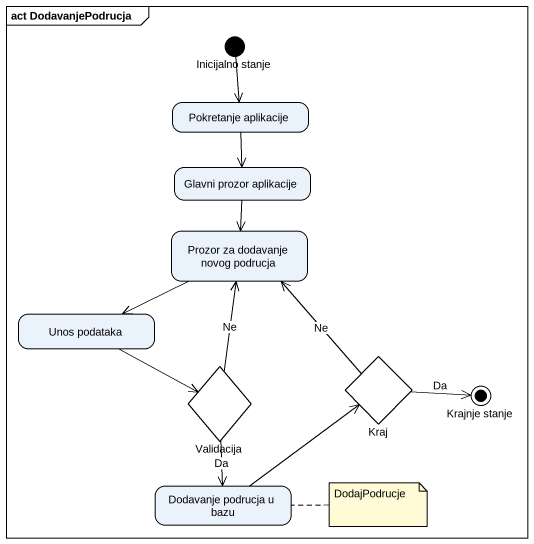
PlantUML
@startuml
mainframe act DodavanjePodrucja
hide empty description
state "Inicijalno stanje" as Inicijalno_stanje <<start>>
state "Pokretanje aplikacije" as Pokretanje_aplikacije
state "Glavni prozor aplikacije" as Glavni_prozor_aplikacije
state "Prozor za dodavanje novog podrucja" as Prozor_za_dodavanje_novog
state "Unos podataka" as Unos_podataka
state Validacija <<choice>>
state Kraj <<choice>>
state "Krajnje stanje" as Krajnje_stanje <<end>>
state "Dodavanje podrucja u bazu" as Dodavanje_podrucja_u_bazu
Inicijalno_stanje --> Pokretanje_aplikacije
Pokretanje_aplikacije --> Glavni_prozor_aplikacije
Glavni_prozor_aplikacije --> Prozor_za_dodavanje_novog
Prozor_za_dodavanje_novog -left-> Unos_podataka
Unos_podataka -right-> Validacija
Validacija -up-> Prozor_za_dodavanje_novog : Ne
Validacija --> Dodavanje_podrucja_u_bazu : Da
Kraj -up-> Prozor_za_dodavanje_novog : Ne
Kraj -right-> Krajnje_stanje : Da
Dodavanje_podrucja_u_bazu -up-> Kraj
note right of Dodavanje_podrucja_u_bazu : DodajPodrucje
@enduml
